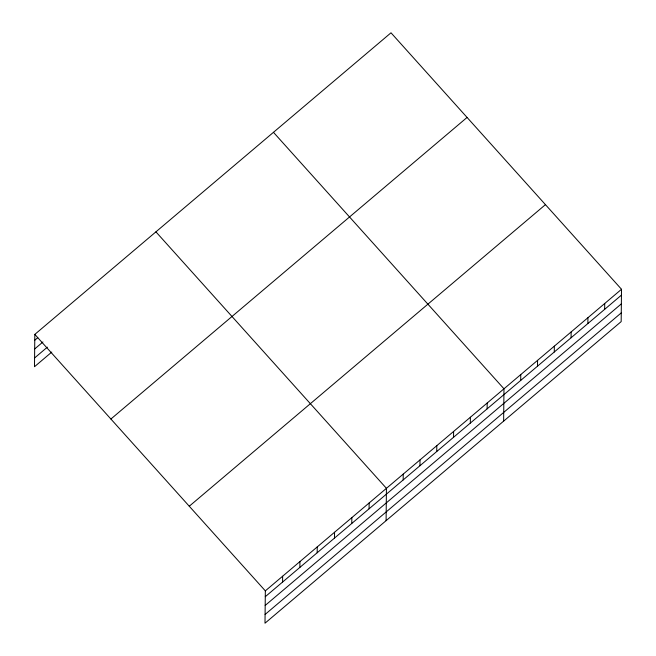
<?xml version="1.0" encoding="UTF-8"?>
<svg xmlns="http://www.w3.org/2000/svg" width="656" height="656" viewBox="0 0 656 656"><rect width="100%" height="100%" fill="white"/><g stroke="black" fill="none" stroke-linecap="round" stroke-linejoin="round"><path stroke-width="0.98" d="M34.825 334.388L265.336 590.867L264.999 623.2L621.175 321.612L621.511 289.28L391.001 32.8L34.825 334.388L34.489 366.72L51.791 352.067M282.572 582.061L282.638 576.222M299.874 567.407L299.94 561.569M317.176 552.762L317.233 546.924M334.478 538.117L334.535 532.278M351.772 523.463L351.837 517.625M369.074 508.818L369.139 502.98M386.097 520.659L386.433 488.326L155.923 231.847M403.169 479.954L403.227 474.116M419.955 465.735L420.02 459.897M436.748 451.517L436.806 445.678M453.542 437.298L453.599 431.459M470.327 423.079L470.393 417.241M487.121 408.86L487.187 403.022M503.636 421.136L503.972 388.803L273.462 132.323M520.708 380.431L520.766 374.592M537.494 366.212L537.559 360.374M554.287 351.993L554.345 346.155M571.081 337.774L571.138 331.936M587.866 323.556L587.932 317.717M604.66 309.337L604.717 303.498M34.768 340.226L37.777 337.676M34.67 348.967L42.952 341.965M34.579 357.979L47.363 347.147M110.897 419.028L467.072 117.44M189.264 506.227L545.448 204.639M265.336 590.867L621.511 289.28M265.278 596.706L621.453 295.118M265.18 605.447L621.363 303.859M265.09 614.459L621.265 312.871"/></g></svg>
